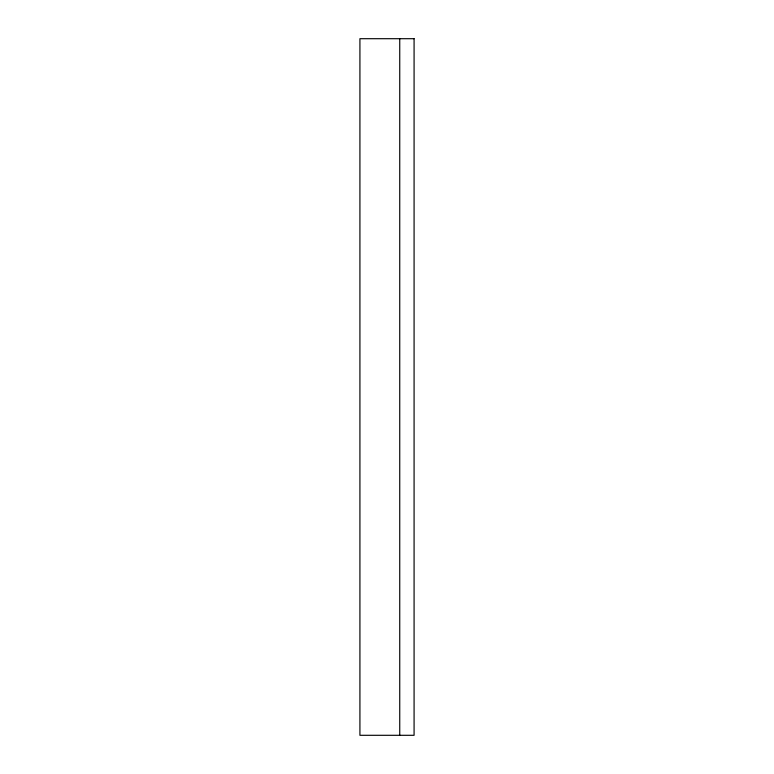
<?xml version="1.0" encoding="UTF-8"?>
<svg xmlns="http://www.w3.org/2000/svg" width="774" height="774" viewBox="0 0 774 774"><rect width="100%" height="100%" fill="white"/><g stroke="black" fill="none" stroke-linecap="round" stroke-linejoin="round"><path stroke-width="1.16" d="M399.742 38.7L399.742 735.3M414.08 38.7L359.92 38.7L359.92 735.3L414.08 735.3L414.08 38.7"/></g></svg>
